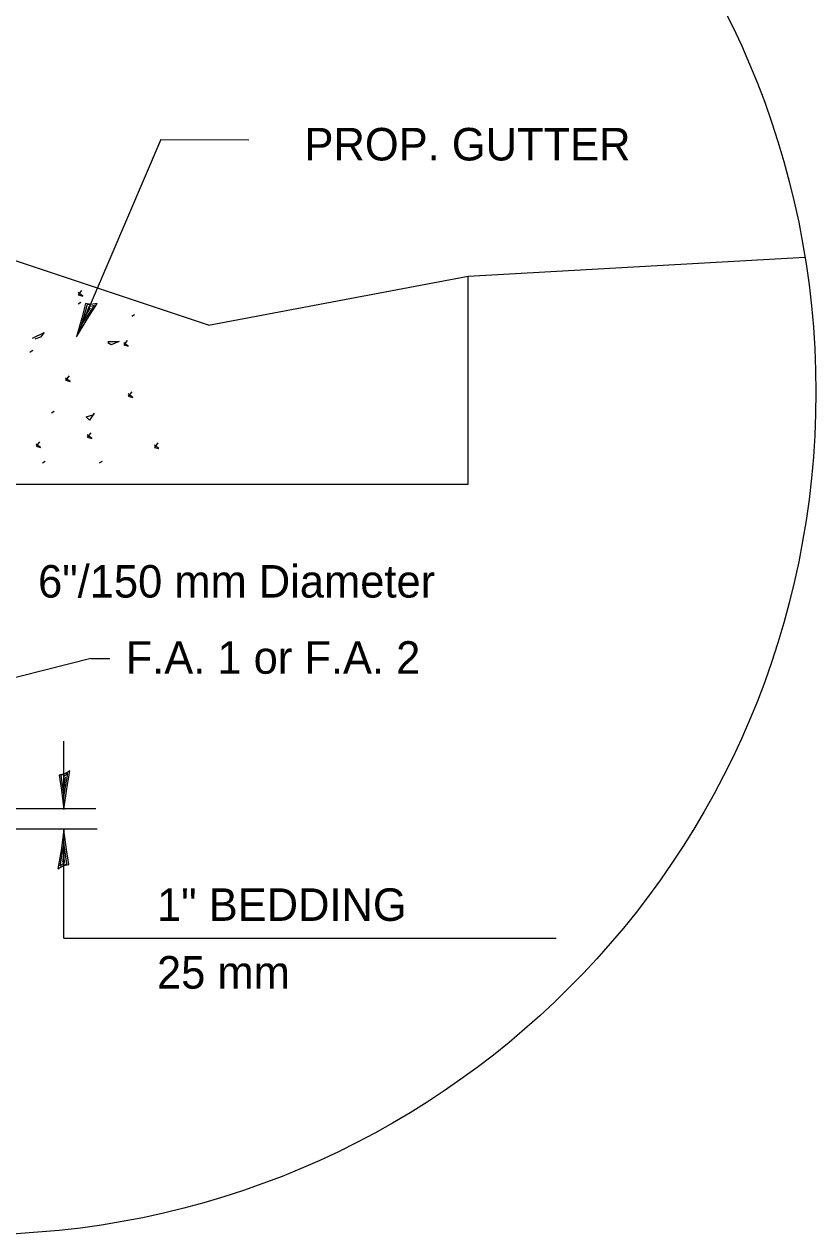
# Model space of a CAD drawing. Extents: x 54948 to 55691, y 43426 to 43911.
# Drawn here: x 55147.8 to 55206.2, y 43635.1 to 43724.4 of the extents above; entities that cross this region are included whole.
import ezdxf

# ---------------------------------------------------------------- set-up
doc = ezdxf.new("R2010")
doc.units = 0
for name, color, linetype in [('Design_EX_Roadway Dimensions', 7, 'Continuous'), ('Design_PR_Roadway Notes', 7, 'Continuous'), ('Removal_Items', 7, 'Continuous'), ('Sheets_General Details', 7, 'Continuous'), ('Topo_Curb and Gutter', 7, 'Continuous')]:
    doc.layers.add(name, color=color, linetype=linetype)

msp = doc.modelspace()

# ---------------------------------------------------------------- linework, layer by layer
at = {"layer": 'Design_EX_Roadway Dimensions'}
for p, q in [((55157.875, 43715.929), (55151.651, 43701.354)), ((55157.875, 43715.929), (55164.382, 43715.896)), ((55152.703, 43677.612), (55142.149, 43674.954)), ((55152.703, 43677.612), (55154.102, 43677.612)), ((55150.724, 43666.464), (55150.724, 43671.512)), ((55137.444, 43666.548), (55153.078, 43666.548)), ((55144.672, 43665.036), (55153.166, 43665.036)), ((55150.724, 43656.965), (55150.724, 43664.951)), ((55150.724, 43656.965), (55187.078, 43656.965))]:
    msp.add_line(p, q, dxfattribs=at)
for points in [[(55152.719, 43703.756), (55152.324, 43703.828), (55152.045, 43702.74), (55151.651, 43701.353), (55152.444, 43702.674), (55153.185, 43703.812), (55152.719, 43703.756), (55152.436, 43703.749), (55152.031, 43702.236), (55152.971, 43703.68), (55152.565, 43703.578), (55152.325, 43702.905), (55152.692, 43703.494)], [(55150.762, 43669.093), (55150.371, 43669.005), (55150.541, 43667.894), (55150.724, 43666.464), (55150.933, 43667.989), (55151.168, 43669.327), (55150.762, 43669.093), (55150.503, 43668.976), (55150.725, 43667.425), (55151.023, 43669.12), (55150.689, 43668.869), (55150.735, 43668.156), (55150.84, 43668.841)], [(55150.686, 43662.323), (55151.077, 43662.411), (55150.907, 43663.521), (55150.724, 43664.951), (55150.514, 43663.427), (55150.28, 43662.088), (55150.686, 43662.323), (55150.944, 43662.441), (55150.722, 43663.99), (55150.425, 43662.296), (55150.758, 43662.546), (55150.713, 43663.26), (55150.607, 43662.575)]]:
    msp.add_lwpolyline(points, dxfattribs=at)
at = {"layer": 'Design_PR_Roadway Notes'}
for points in [[(55152.026, 43704.792), (55151.774, 43704.457), (55152.11, 43704.373), (55151.774, 43704.625)], [(55148.412, 43701.263), (55149.253, 43701.683), (55148.999, 43701.346), (55148.581, 43701.178)], [(55153.96, 43701.011), (55154.799, 43701.011), (55154.212, 43700.759), (55153.96, 43700.926)], [(55155.388, 43701.094), (55155.136, 43700.759), (55155.473, 43700.674), (55155.136, 43700.926)], [(55151.102, 43698.488), (55150.85, 43698.153), (55151.185, 43698.068), (55150.85, 43698.32)], [(55155.725, 43697.312), (55155.473, 43696.976), (55155.809, 43696.891), (55155.473, 43697.143)], [(55152.951, 43695.715), (55152.615, 43695.211), (55152.363, 43695.463), (55152.951, 43695.631)], [(55152.699, 43694.285), (55152.447, 43693.949), (55152.784, 43693.866), (55152.447, 43694.118)], [(55148.916, 43693.614), (55148.664, 43693.277), (55148.999, 43693.194), (55148.664, 43693.446)], [(55157.658, 43693.529), (55157.406, 43693.194), (55157.741, 43693.11), (55157.406, 43693.362)]]:
    msp.add_lwpolyline(points, dxfattribs=at)
at = {"layer": 'Removal_Items'}
for p, q in [((55151.771, 43703.8), (55151.982, 43703.926)), ((55155.729, 43702.877), (55155.938, 43703.003)), ((55148.212, 43700.239), (55148.421, 43700.365)), ((55149.793, 43695.756), (55150.004, 43695.882)), ((55149.135, 43692.063), (55149.344, 43692.189)), ((55153.355, 43692.063), (55153.565, 43692.189))]:
    msp.add_line(p, q, dxfattribs=at)
at = {"layer": 'Sheets_General Details'}
msp.add_circle((55144.02, 43697.282), 62.219, dxfattribs=at)
at = {"layer": 'Topo_Curb and Gutter'}
for p, q in [((55161.398, 43702.212), (55144.017, 43708.006)), ((55180.573, 43705.849), (55205.437, 43707.236)), ((55161.398, 43702.212), (55180.573, 43705.849)), ((55180.573, 43690.474), (55180.573, 43705.849)), ((55143.944, 43690.474), (55180.573, 43690.474))]:
    msp.add_line(p, q, dxfattribs=at)

# ---------------------------------------------------------------- texts
at = {"layer": 'Design_EX_Roadway Dimensions'}
for s, height, p in [('PROP. GUTTER', 2.39999, (55168.486, 43714.384)), ('6"/150 mm Diameter', 2.39999, (55148.814, 43682.11)), ('F.A. 1 or F.A. 2', 2.39999, (55155.278, 43676.487)), ('1" BEDDING', 2.4, (55157.595, 43658.24)), ('25 mm', 2.4, (55157.595, 43653.24))]:
    msp.add_text(s, height=height, dxfattribs=at).set_placement(p)

doc.saveas('drawing.dxf')
